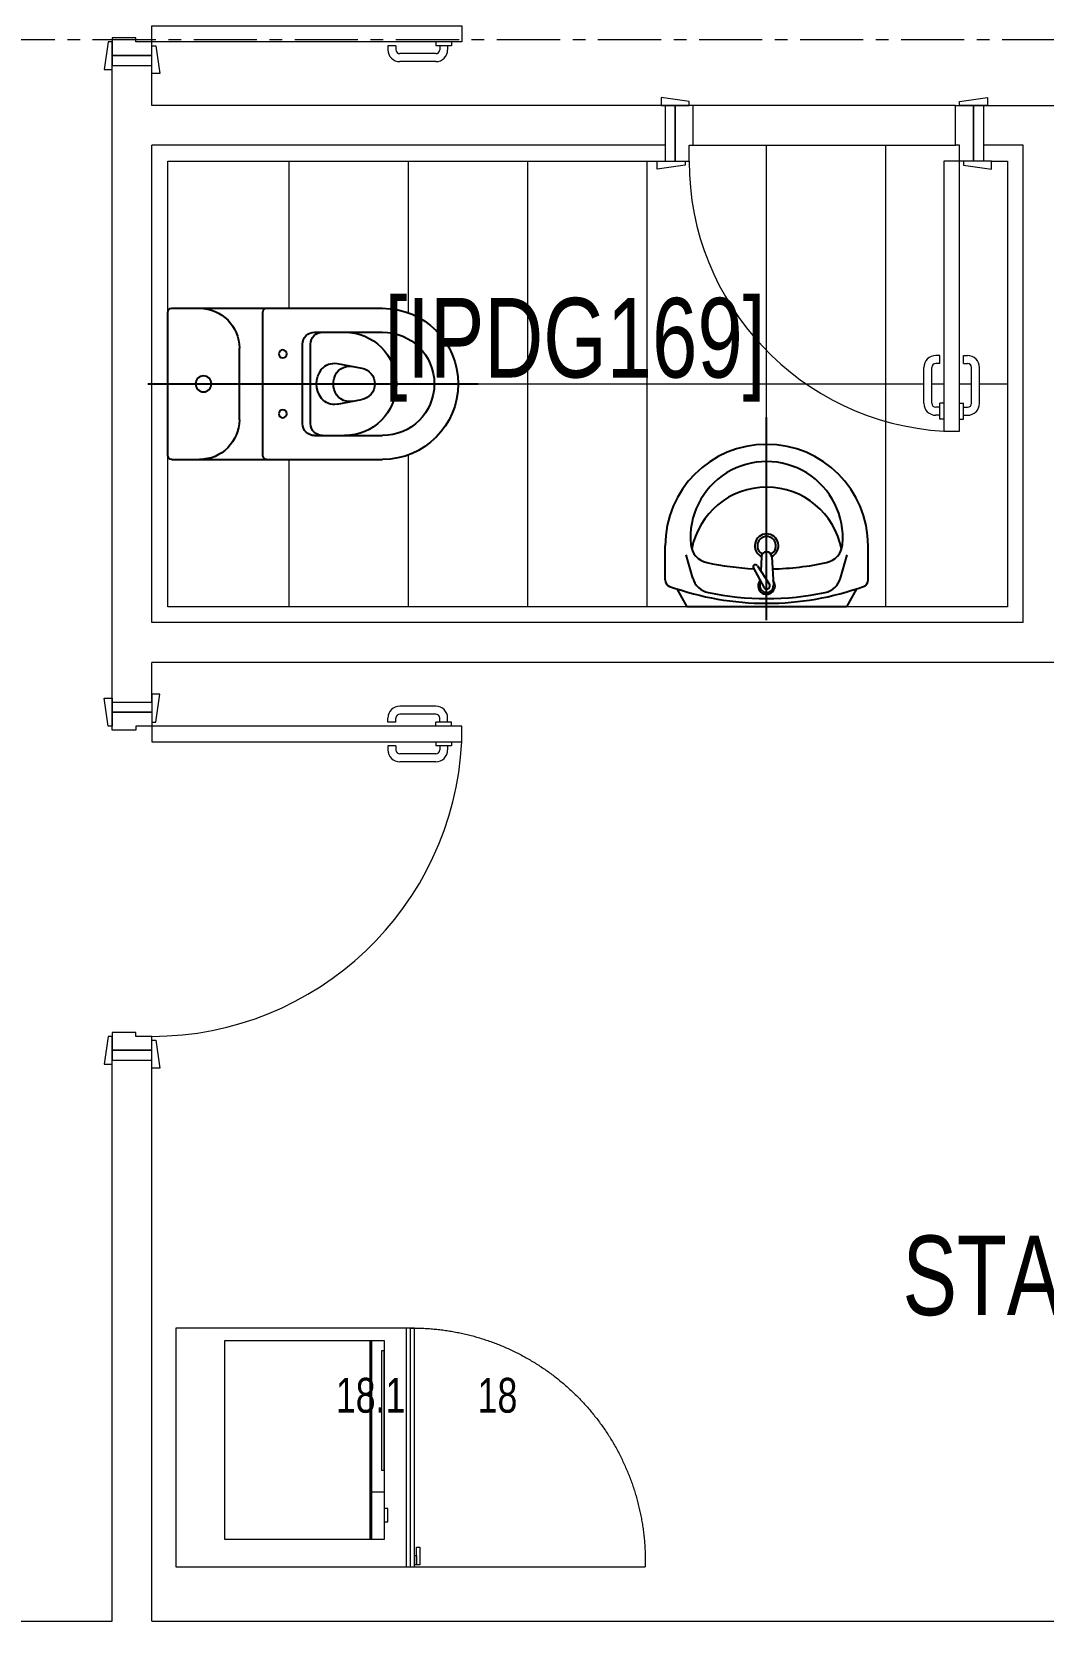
# Model space of a CAD drawing. Header units: millimetres. Extents: x 26027 to 581921, y 7230 to 233891.
# Drawn here: x 533196 to 535738, y 167170 to 171165 of the extents above; entities that cross this region are included whole.
import ezdxf

# ---------------------------------------------------------------- set-up
doc = ezdxf.new("R2010")
doc.units = ezdxf.units.MM
doc.header["$LTSCALE"] = 5
doc.linetypes.add('CENTER', pattern=[50.8, 31.75, -6.35, 6.35, -6.35])
doc.linetypes.add('DASHED', pattern=[0.75, 0.5, -0.25])
for name, color, linetype, lineweight in [('72_EGR_BASE_TEXT', 7, 'Continuous', 5), ('car', 250, 'Continuous', 5), ('LOADING', 163, 'Continuous', 5), ('Medical Equipment and Furniture', 163, 'Continuous', 0), ('SANIT', 250, 'Continuous', 5), ('Tiles', 252, 'Continuous', 5), ('Walls', 32, 'Continuous', 5)]:
    doc.layers.add(name, color=color, linetype=linetype, lineweight=lineweight)
for name, color, linetype in [('axes', 9, 'Continuous'), ('GE-ARCHITECTURAL_ELEMENTS', 8, 'Continuous'), ('GE-FURNITURE', 8, 'Continuous')]:
    doc.layers.add(name, color=color, linetype=linetype)
doc.layers.add('Wooden Joinery', color=7, linetype='Continuous', lineweight=5, true_color=0xffdcd1)
doc.styles.add('X3G_ENTITY_257CFD', font='swisscl.ttf', dxfattribs={"height": 200})
doc.styles.add('X3G_ENTITY_2587EA', font='swisscl.ttf', dxfattribs={"height": 200})

# ---------------------------------------------------------------- blocks, each defined once
blk = doc.blocks.new('MICROWAVE')
at = {"layer": 'LOADING'}
for p, q in [((35.6435, -3.5463), (35.6435, -3.9463)), ((36.1435, -3.5463), (35.6435, -3.5463)), ((35.6883, -3.5368), (35.7218, -3.5368)), ((35.6883, -3.5463), (35.6883, -3.5368)), ((35.7218, -3.5463), (35.6883, -3.5463)), ((35.7218, -3.5368), (35.7218, -3.5463)), ((35.7624, -3.5463), (35.7624, -3.5771)), ((35.818, -3.5463), (36.1181, -3.5463)), ((35.818, -3.5523), (35.818, -3.5463)), ((36.1181, -3.5523), (35.818, -3.5523)), ((36.1181, -3.5463), (36.1181, -3.5523)), ((36.1435, -3.9463), (36.1435, -3.5463)), ((35.6435, -3.5771), (36.1435, -3.5771)), ((35.6435, -3.5783), (36.1435, -3.5783)), ((35.6435, -3.5796), (36.1435, -3.5796)), ((35.6435, -3.5808), (36.1435, -3.5808)), ((35.6435, -3.9463), (36.1435, -3.9463))]:
    blk.add_line(p, q, dxfattribs=at)
blk = doc.blocks.new('UNDER COUNTER FRIDGE')
at = {"layer": 'LOADING', "ltscale": 10}
blk.add_line((35.575, -3.49), (35.575, -2.89), dxfattribs=at)
at = {"layer": 'LOADING'}
for p, q in [((35.575, -3.47), (36.175, -3.47)), ((35.575, -4.07), (35.575, -3.47)), ((36.175, -3.47), (36.175, -4.07)), ((35.575, -3.48), (36.175, -3.48)), ((35.575, -3.49), (36.175, -3.49)), ((36.175, -4.07), (35.575, -4.07))]:
    blk.add_line(p, q, dxfattribs=at)
for points in [[(35.58, -3.4648), (35.6243, -3.4648), (35.6243, -3.4564), (35.58, -3.4564)], [(35.58, -3.47), (35.6031, -3.47), (35.6031, -3.4648), (35.58, -3.4648)]]:
    blk.add_lwpolyline(points, close=True, dxfattribs=at)
at = {"layer": 'LOADING', "linetype": 'DASHED', "ltscale": 10}
blk.add_arc((35.5899, -3.475), 0.5852, 359.5104, 91.4525, dxfattribs=at)
blk = doc.blocks.new('WC manta')
at = {"layer": 'GE-FURNITURE'}
for p, q in [((-0.13, 0.18), (-0.13, -0.18)), ((-0.12, 0.19), (0.41, 0.19)), ((0.109, 0.18), (0.109, -0.18)), ((0.239, 0.13), (0.41, 0.13)), ((0.05, 0.09), (0.05, -0.09)), ((0.209, 0.1), (0.209, -0.1)), ((0.229, 0.1), (0.229, -0.1)), ((0.2955, 0.051), (0.3581, 0.0393)), ((-0.18, 0), (0.65, 0)), ((0.2955, -0.051), (0.3581, -0.0393)), ((0.239, -0.13), (0.41, -0.13)), ((-0.12, -0.19), (0.41, -0.19))]:
    blk.add_line(p, q, dxfattribs=at)
for centre, radius in [((0.159, 0.0752), 0.01), ((-0.04, 0), 0.02), ((0.159, -0.0753), 0.01)]:
    blk.add_circle(centre, radius, dxfattribs=at)
for centre, radius, start, end in [((-0.12, 0.18), 0.01, 90, 180), ((-0.05, 0.09), 0.1, 0, 90), ((0.119, 0.18), 0.01, 90, 180), ((0.41, 0), 0.19, 270, 90), ((0.239, 0.1), 0.03, 90, 180), ((0.259, 0.1), 0.03, 90, 180), ((0.3147, 0), 0.13, 270, 90), ((0.41, 0), 0.13, 270, 90), ((0.2882, 0.0117), 0.04, 79.4289, 141.525), ((0.3271, 0.0044), 0.04, 79.4289, 166.4176), ((0.3029, 0), 0.0588, 141.525, 218.475), ((0.3454, 0), 0.0588, 166.4176, 193.5824), ((0.3507, 0), 0.04, 280.5711, 79.4289), ((0.2882, -0.0117), 0.04, 218.475, 280.5711), ((0.3271, -0.0044), 0.04, 193.5824, 280.5711), ((-0.05, -0.09), 0.1, 270, 0), ((0.239, -0.1), 0.03, 180, 270), ((0.259, -0.1), 0.03, 180, 270), ((-0.12, -0.18), 0.01, 180, 270), ((0.119, -0.18), 0.01, 180, 270)]:
    blk.add_arc(centre, radius, start, end, dxfattribs=at)
blk = doc.blocks.new('lav-manta 60')
at = {"layer": 'GE-ARCHITECTURAL_ELEMENTS'}
for p, q in [((-0.2658, -0.0529), (-0.2358, 0)), ((-0.2358, 0), (0.2358, 0)), ((0, 0.04), (0, -0.56)), ((0.2658, -0.0529), (0.2358, 0)), ((-0.3, -0.0789), (-0.3, -0.18)), ((-0.2185, -0.0841), (-0.2383, -0.1537)), ((-0.015, -0.1473), (-0.0199, -0.064)), ((0.0274, -0.121), (-0.0078, -0.0673)), ((0.0389, -0.1142), (0.0087, -0.0575)), ((0.0191, -0.077), (0.0199, -0.064)), ((0.2185, -0.0841), (0.2383, -0.1537)), ((0.3, -0.0789), (0.3, -0.18)), ((0.015, -0.1473), (0.0174, -0.1057))]:
    blk.add_line(p, q, dxfattribs=at)
for centre, radius, start, end in [((0, -0.8557), 0.8457, 70.1771, 109.8229), ((-0.1608, -0.1006), 0.06, 101.8086, 164.0794), ((0, -0.8696), 0.8457, 78.1914, 101.8086), ((0, -0.0617), 0.025, 320.7474, 220.368), ((0, -0.0617), 0.02, 353.2671, 186.682), ((0.1608, -0.1006), 0.06, 15.9206, 78.1914), ((-0.28, -0.0789), 0.02, 109.8229, 180), ((0, -0.0617), 0.00966, 25.4127, 215.9577), ((0.28, -0.0789), 0.02, 0, 70.1771), ((-0.1645, -0.189), 0.06, 102.0883, 174.8142), ((0, -0.9572), 0.8457, 91.1572, 102.0883), ((0, -0.9572), 0.8457, 88.5486, 88.844), ((0.0332, -0.1176), 0.00666, 210.6852, 30.6852), ((0, -0.9572), 0.8457, 77.9117, 87.4274), ((0.1645, -0.189), 0.06, 5.1858, 77.9117), ((0, -0.18), 0.3, 180, 0), ((0, -0.2039), 0.2252, 174.8142, 5.1858), ((0, -0.1282), 0.2252, 190.6097, 349.3903), ((0, -0.18), 0.035, 115.3106, 64.6894), ((0, -0.18), 0.0275, 117.1496, 62.8504), ((0, -0.1473), 0.015, 180, 0)]:
    blk.add_arc(centre, radius, start, end, dxfattribs=at)

msp = doc.modelspace()

# ---------------------------------------------------------------- linework, layer by layer
at = {"layer": 'axes', "linetype": 'CENTER', "lineweight": 0}
msp.add_line((544175.8, 171145.3, 2.4), (461285.2, 171145.3, 2.4), dxfattribs=at)
at = {"layer": 'car'}
for p, q in [((535518, 170980.3, 0), (534858, 170980.3, 0)), ((534858, 170880.3, 0), (535518, 170880.3, 0))]:
    msp.add_line(p, q, dxfattribs=at)
at = {"layer": 'Tiles'}
for p, q in [((535042.9, 170128.3, 0), (535042.9, 170880.3, 0)), ((535342.9, 169720.3, 0), (535342.9, 170880.3, 0)), ((533842.9, 170470.3, 0), (533842.9, 170840.3, 0)), ((534142.9, 170458.7, 0), (534142.9, 170840.3, 0)), ((534442.9, 169720.3, 0), (534442.9, 170840.3, 0)), ((534742.9, 169720.3, 0), (534742.9, 170840.3, 0)), ((534267.7, 170280.3, 0), (535438, 170280.3, 0)), ((535458, 170280.3, 0), (535488, 170280.3, 0)), ((535528, 170280.3, 0), (535558, 170280.3, 0)), ((535578, 170280.3, 0), (535648, 170280.3, 0)), ((533842.9, 169720.3, 0), (533842.9, 170090.3, 0)), ((534142.9, 169720.3, 0), (534142.9, 170101.8, 0))]:
    msp.add_line(p, q, dxfattribs=at)
at = {"layer": 'Tiles', "elevation": 0}
msp.add_lwpolyline([(535608, 170840.3), (535648, 170840.3), (535648, 169720.3), (533537.7, 169720.3), (533537.7, 170840.3), (534788, 170840.3)], dxfattribs=at)
at = {"layer": 'Walls'}
for p, q in [((533397.7, 169480.3, 0), (533397.7, 171080.3, 0)), ((533397.7, 171080.3, 0), (533497.7, 171080.3, 0)), ((533497.7, 170980.3, 0), (533497.7, 171080.3, 0)), ((534788, 170980.3, 0), (533497.7, 170980.3, 0)), ((534788, 170980.3, 0), (534788, 170880.3, 0)), ((535588, 170980.3, 0), (538683.8, 170980.3, 0)), ((535588, 170980.3, 0), (535588, 170880.3, 0)), ((533497.7, 169680.3, 0), (533497.7, 170880.3, 0)), ((534788, 170880.3, 0), (533497.7, 170880.3, 0)), ((535688, 170880.3, 0), (535588, 170880.3, 0)), ((535688, 169680.3, 0), (535688, 170880.3, 0)), ((535688, 169680.3, 0), (533497.7, 169680.3, 0)), ((533497.7, 169480.3, 0), (533497.7, 169580.3, 0)), ((535888, 169580.3, 0), (533497.7, 169580.3, 0)), ((533397.7, 169480.3, 0), (533497.7, 169480.3, 0)), ((533397.7, 167170.3, 0), (533397.7, 168580.3, 0)), ((533397.7, 168580.3, 0), (533497.7, 168580.3, 0)), ((533497.7, 167170.3, 0), (533497.7, 168580.3, 0)), ((532013.8, 167170.3, 0), (533397.7, 167170.3, 0)), ((533497.7, 167170.3, 0), (540268.8, 167170.3, 0))]:
    msp.add_line(p, q, dxfattribs=at)
at = {"layer": 'Wooden Joinery'}
for p, q in [((534091.2, 171130.3, 0), (534091.2, 171120.3, 0)), ((534111.2, 171130.3, 0), (534091.2, 171130.3, 0)), ((534111.2, 171130.3, 0), (534111.2, 171120.3, 0)), ((534211.2, 171110.3, 0), (534121.2, 171110.3, 0)), ((534211.2, 171140.3, 0), (534211.2, 171130.3, 0)), ((534251.2, 171130.3, 0), (534211.2, 171130.3, 0)), ((534221.2, 171130.3, 0), (534221.2, 171120.3, 0)), ((534241.2, 171130.3, 0), (534241.2, 171120.3, 0)), ((534251.2, 171140.3, 0), (534251.2, 171130.3, 0)), ((534211.2, 171090.3, 0), (534121.2, 171090.3, 0)), ((534848, 170990.3, 0), (534778, 171000.3, 0)), ((534778, 171000.3, 0), (534778, 170980.3, 0)), ((534848, 170980.3, 0), (534848, 170990.3, 0)), ((535528, 170990.3, 0), (535598, 171000.3, 0)), ((535528, 170980.3, 0), (535528, 170990.3, 0)), ((535598, 171000.3, 0), (535598, 170980.3, 0)), ((534778, 170980.3, 0), (534848, 170980.3, 0)), ((534813, 170980.3, 0), (534788, 170980.3, 0)), ((534788, 170980.3, 0), (534788, 170840.3, 0)), ((534858, 170980.3, 0), (534813, 170980.3, 0)), ((534813, 170980.3, 0), (534813, 170840.3, 0)), ((534813, 170840.3, 0), (534813, 170980.3, 0)), ((534858, 170880.3, 0), (534858, 170980.3, 0)), ((535518, 170880.3, 0), (535518, 170980.3, 0)), ((535518, 170980.3, 0), (535563, 170980.3, 0)), ((535598, 170980.3, 0), (535528, 170980.3, 0)), ((535563, 170980.3, 0), (535563, 170840.3, 0)), ((535563, 170840.3, 0), (535563, 170980.3, 0)), ((535563, 170980.3, 0), (535588, 170980.3, 0)), ((535588, 170980.3, 0), (535588, 170840.3, 0)), ((534848, 170840.3, 0), (534848, 170880.3, 0)), ((534848, 170880.3, 0), (534858, 170880.3, 0)), ((535528, 170880.3, 0), (535518, 170880.3, 0)), ((535528, 170840.3, 0), (535528, 170880.3, 0)), ((534768, 170820.3, 0), (534768, 170840.3, 0)), ((534768, 170840.3, 0), (534838, 170840.3, 0)), ((534838, 170830.3, 0), (534768, 170820.3, 0)), ((534788, 170840.3, 0), (534813, 170840.3, 0)), ((534813, 170840.3, 0), (534848, 170840.3, 0)), ((534838, 170840.3, 0), (534838, 170830.3, 0)), ((535488, 170840.3, 0), (535488, 170161.4, 0)), ((535528, 170840.3, 0), (535488, 170840.3, 0)), ((535528, 170161.4, 0), (535528, 170840.3, 0)), ((535563, 170840.3, 0), (535528, 170840.3, 0)), ((535538, 170840.3, 0), (535538, 170830.3, 0)), ((535608, 170840.3, 0), (535538, 170840.3, 0)), ((535538, 170830.3, 0), (535608, 170820.3, 0)), ((535588, 170840.3, 0), (535563, 170840.3, 0)), ((535608, 170820.3, 0), (535608, 170840.3, 0)), ((535478, 170351.4, 0), (535468, 170351.4, 0)), ((535478, 170331.4, 0), (535478, 170351.4, 0)), ((535538, 170351.4, 0), (535548, 170351.4, 0)), ((535538, 170331.4, 0), (535538, 170351.4, 0)), ((535438, 170231.4, 0), (535438, 170321.4, 0)), ((535458, 170231.4, 0), (535458, 170321.4, 0)), ((535478, 170331.4, 0), (535468, 170331.4, 0)), ((535538, 170331.4, 0), (535548, 170331.4, 0)), ((535558, 170231.4, 0), (535558, 170321.4, 0)), ((535578, 170231.4, 0), (535578, 170321.4, 0)), ((535478, 170191.4, 0), (535478, 170231.4, 0)), ((535488, 170231.4, 0), (535478, 170231.4, 0)), ((535528, 170231.4, 0), (535538, 170231.4, 0)), ((535538, 170191.4, 0), (535538, 170231.4, 0)), ((535478, 170221.4, 0), (535468, 170221.4, 0)), ((535478, 170201.4, 0), (535468, 170201.4, 0)), ((535488, 170191.4, 0), (535478, 170191.4, 0)), ((535528, 170191.4, 0), (535538, 170191.4, 0)), ((535538, 170221.4, 0), (535548, 170221.4, 0)), ((535538, 170201.4, 0), (535548, 170201.4, 0)), ((535488, 170161.4, 0), (535528, 170161.4, 0)), ((534211.2, 169470.3, 0), (534121.2, 169470.3, 0)), ((534091.2, 169430.3, 0), (534091.2, 169440.3, 0)), ((534111.2, 169430.3, 0), (534091.2, 169430.3, 0)), ((534111.2, 169430.3, 0), (534111.2, 169440.3, 0)), ((534211.2, 169450.3, 0), (534121.2, 169450.3, 0)), ((534251.2, 169430.3, 0), (534211.2, 169430.3, 0)), ((534211.2, 169420.3, 0), (534211.2, 169430.3, 0)), ((534221.2, 169430.3, 0), (534221.2, 169440.3, 0)), ((534241.2, 169430.3, 0), (534241.2, 169440.3, 0)), ((534251.2, 169420.3, 0), (534251.2, 169430.3, 0)), ((534091.2, 169370.3, 0), (534091.2, 169360.3, 0)), ((534111.2, 169370.3, 0), (534091.2, 169370.3, 0)), ((534111.2, 169370.3, 0), (534111.2, 169360.3, 0)), ((534211.2, 169350.3, 0), (534121.2, 169350.3, 0)), ((534211.2, 169380.3, 0), (534211.2, 169370.3, 0)), ((534251.2, 169370.3, 0), (534211.2, 169370.3, 0)), ((534221.2, 169370.3, 0), (534221.2, 169360.3, 0)), ((534241.2, 169370.3, 0), (534241.2, 169360.3, 0)), ((534251.2, 169380.3, 0), (534251.2, 169370.3, 0)), ((534211.2, 169330.3, 0), (534121.2, 169330.3, 0))]:
    msp.add_line(p, q, dxfattribs=at)
at = {"layer": 'Wooden Joinery', "elevation": 0}
for points in [[(533497.7, 171105.3), (533497.7, 171140.3), (533457.7, 171140.3), (533457.7, 171150.3), (533397.7, 171150.3), (533397.7, 171105.3), (533497.7, 171105.3)], [(533497.7, 171105.3), (533397.7, 171105.3), (533397.7, 171080.3), (533497.7, 171080.3), (533497.7, 171105.3)], [(533497.7, 169455.3), (533397.7, 169455.3), (533397.7, 169480.3), (533497.7, 169480.3), (533497.7, 169455.3)], [(533497.7, 169455.3), (533497.7, 169420.3), (533457.7, 169420.3), (533457.7, 169410.3), (533397.7, 169410.3), (533397.7, 169455.3), (533497.7, 169455.3)], [(533497.7, 168605.3), (533497.7, 168640.3), (533457.7, 168640.3), (533457.7, 168650.3), (533397.7, 168650.3), (533397.7, 168605.3), (533497.7, 168605.3)], [(533497.7, 168605.3), (533397.7, 168605.3), (533397.7, 168580.3), (533497.7, 168580.3), (533497.7, 168605.3)]]:
    msp.add_lwpolyline(points, dxfattribs=at)
for points in [[(533497.7, 171180.3), (534276.7, 171180.3), (534276.7, 171140.3), (533497.7, 171140.3)], [(533397.7, 171140.3), (533387.7, 171140.3), (533377.7, 171070.3), (533397.7, 171070.3)], [(533497.7, 171130.3), (533507.7, 171130.3), (533517.7, 171060.3), (533497.7, 171060.3)], [(533397.7, 169420.3), (533387.7, 169420.3), (533377.7, 169490.3), (533397.7, 169490.3)], [(533497.7, 169430.3), (533507.7, 169430.3), (533517.7, 169500.3), (533497.7, 169500.3)], [(533497.7, 169380.3), (534276.7, 169380.3), (534276.7, 169420.3), (533497.7, 169420.3)], [(533397.7, 168640.3), (533387.7, 168640.3), (533377.7, 168570.3), (533397.7, 168570.3)], [(533497.7, 168630.3), (533507.7, 168630.3), (533517.7, 168560.3), (533497.7, 168560.3)]]:
    msp.add_lwpolyline(points, close=True, dxfattribs=at)
at = {"layer": 'Wooden Joinery'}
for centre, radius, start, end in [((534121.2, 171120.3, 0), 30, 180, 270), ((534121.2, 171120.3, 0), 10, 180, 270), ((534211.2, 171120.3, 0), 10, 270, 0), ((534211.2, 171120.3, 0), 30, 270, 0), ((535528, 170840.3, 0), 680, 180, 266.6277), ((535468, 170321.4, 0), 30, 90, 180), ((535548, 170321.4, 0), 30, 0, 90), ((535468, 170321.4, 0), 10, 90, 180), ((535548, 170321.4, 0), 10, 0, 90), ((535468, 170231.4, 0), 30, 180, 270), ((535468, 170231.4, 0), 10, 180, 270), ((535548, 170231.4, 0), 10, 270, 0), ((535548, 170231.4, 0), 30, 270, 0), ((534121.2, 169440.3, 0), 30, 90, 180), ((534211.2, 169440.3, 0), 30, 0, 90), ((534121.2, 169440.3, 0), 10, 90, 180), ((534211.2, 169440.3, 0), 10, 0, 90), ((533497.7, 169420.3, 0), 780, 270, 357.0605), ((534121.2, 169360.3, 0), 30, 180, 270), ((534121.2, 169360.3, 0), 10, 180, 270), ((534211.2, 169360.3, 0), 10, 270, 0), ((534211.2, 169360.3, 0), 30, 270, 0)]:
    msp.add_arc(centre, radius, start, end, dxfattribs=at)

# ---------------------------------------------------------------- block references
at = {"layer": 'Medical Equipment and Furniture', "xscale": -1000, "yscale": 1000, "zscale": 1000, "rotation": 270}
for name in ['UNDER COUNTER FRIDGE', 'MICROWAVE']:
    msp.add_blockref(name, (537627.7, 131732.1, 0), dxfattribs=at)
at = {"layer": 'SANIT', "rotation": 180}
for name, p, xscale, yscale, zscale in [('WC manta', (533667.7, 170280.3, 0), -999.9999999999995, 999.9999999999995, 999.9999999999995), ('lav-manta 60', (535042.9, 169720.3, 0), 850.0000000001897, 850.0000000001897, 850.0000000001897)]:
    msp.add_blockref(name, p, dxfattribs=dict(at, xscale=xscale, yscale=yscale, zscale=zscale))

# ---------------------------------------------------------------- texts
at = {"layer": '72_EGR_BASE_TEXT', "char_height": 200, "attachment_point": 2, "style": 'X3G_ENTITY_2587EA'}
for s, insert in [('[IPDG169]', (534561.4, 170496.3, 0)), ('STAFF LOUNGE+TOILETS', (536657.7, 168139.6))]:
    msp.add_mtext(s, dxfattribs=dict(at, insert=insert))
at = {"layer": 'Medical Equipment and Furniture', "char_height": 87.47, "attachment_point": 8, "style": 'X3G_ENTITY_257CFD'}
for s, insert in [('18.1', (534047.6, 167693.2, 0)), ('18', (534366.6, 167693.2, 0))]:
    msp.add_mtext(s, dxfattribs=dict(at, insert=insert))

doc.saveas('drawing.dxf')
